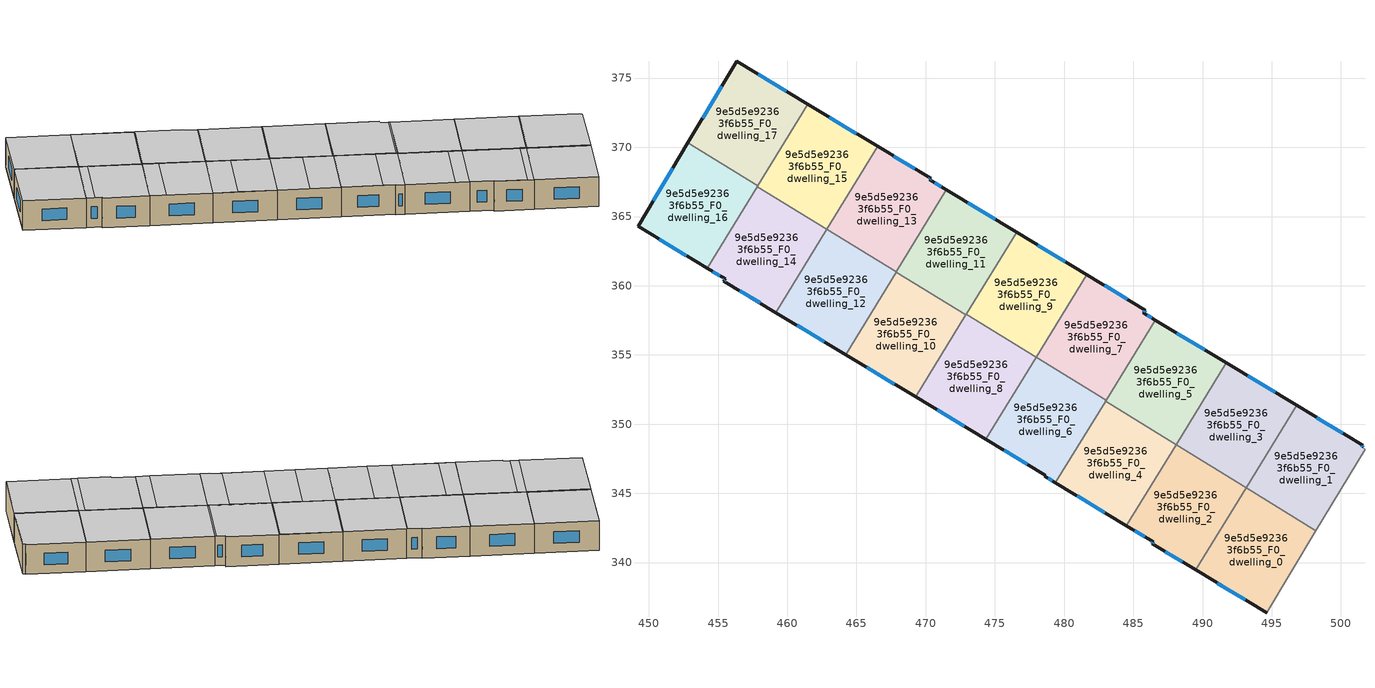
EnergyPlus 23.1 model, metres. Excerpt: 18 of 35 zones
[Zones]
9e5d5e92363f6b55_F0_dwelling_0
 floor ground (EU_floor_Construction): 498.2,342.29 494.64,336.37 489.51,339.47 493.14,345.39 z0
 wall outside (EU_wall_Construction): 489.51,339.47 494.64,336.37 z0:3
 wall to 9e5d5e92363f6b55_F0_dwelling_1 (EU_wall_Construction): 498.2,342.29 493.14,345.39 z0:3
 wall adiabatic (EU_wall_Construction): 494.64,336.37 498.2,342.29 z0:3
 wall to 9e5d5e92363f6b55_F0_dwelling_2 (EU_wall_Construction): 493.14,345.39 489.51,339.47 z0:3
 window (EU_Window_Construction): 491.08,338.52 493.08,337.31 z0.91:2.09
 ceiling to 9e5d5e92363f6b55_F1_dwelling_9 (EU_floor_Construction): 494.64,336.37 498.2,342.29 493.14,345.39 489.51,339.47 z3
9e5d5e92363f6b55_F0_dwelling_1
 floor ground (EU_floor_Construction): 501.58,348.47 501.5,348.34 501.74,348.2 498.2,342.29 493.14,345.39 496.8,351.35 z0
 wall outside (EU_wall_Construction): 501.5,348.34 501.58,348.47 496.8,351.35 z0:3
 wall adiabatic (EU_wall_Construction): 498.2,342.29 501.74,348.2 501.5,348.34 z0:3
 wall to 9e5d5e92363f6b55_F0_dwelling_3 (EU_wall_Construction): 496.8,351.35 493.16,345.42 z0:3
 wall to 9e5d5e92363f6b55_F0_dwelling_2 (EU_wall_Construction): 493.16,345.42 493.14,345.39 z0:3
 window (EU_Window_Construction): 500.12,349.35 498.25,350.47 / 501.52,348.38 501.55,348.43 z0.91:2.09
 ceiling to 9e5d5e92363f6b55_F1_dwelling_0 (EU_floor_Construction): 498.24,342.37 501.74,348.2 501.5,348.34 501.58,348.47 496.8,351.35 493.19,345.46 z3
 ceiling to 9e5d5e92363f6b55_F1_dwelling_9 (EU_floor_Construction): 498.2,342.29 498.24,342.37 493.19,345.46 493.14,345.39 z3
9e5d5e92363f6b55_F0_dwelling_10
 floor ground (EU_floor_Construction): 472.91,357.89 469.28,351.97 464.21,355.03 467.86,360.99 z0
 wall outside (EU_wall_Construction): 464.21,355.03 469.28,351.97 z0:3
 wall to 9e5d5e92363f6b55_F0_dwelling_11 (EU_wall_Construction): 472.91,357.89 467.86,360.99 z0:3
 wall to 9e5d5e92363f6b55_F0_dwelling_12 (EU_wall_Construction): 467.86,360.99 464.21,355.03 z0:3
 wall to 9e5d5e92363f6b55_F0_dwelling_8 (EU_wall_Construction): 469.28,351.97 472.91,357.89 z0:3
 window (EU_Window_Construction): 465.75,354.1 467.73,352.9 z0.91:2.09
 ceiling to 9e5d5e92363f6b55_F1_dwelling_13 (EU_floor_Construction): 469.28,351.97 472.91,357.89 469.83,359.78 466.19,353.83 z3
 ceiling to 9e5d5e92363f6b55_F1_dwelling_14 (EU_floor_Construction): 466.19,353.83 469.83,359.78 467.86,360.99 464.21,355.03 z3
9e5d5e92363f6b55_F0_dwelling_11
 floor ground (EU_floor_Construction): 476.56,363.86 472.91,357.89 467.86,360.99 471.49,366.92 z0
 wall outside (EU_wall_Construction): 476.56,363.86 471.49,366.92 z0:3
 wall to 9e5d5e92363f6b55_F0_dwelling_13 (EU_wall_Construction): 471.49,366.92 467.87,361 z0:3
 wall to 9e5d5e92363f6b55_F0_dwelling_9 (EU_wall_Construction): 472.93,357.93 476.56,363.86 z0:3
 wall to 9e5d5e92363f6b55_F0_dwelling_12 (EU_wall_Construction): 467.87,361 467.86,360.99 z0:3
 wall to 9e5d5e92363f6b55_F0_dwelling_8 (EU_wall_Construction): 472.91,357.89 472.93,357.93 z0:3
 window (EU_Window_Construction): 475.02,364.79 473.04,365.98 z0.91:2.09
 ceiling to 9e5d5e92363f6b55_F1_dwelling_5 (EU_floor_Construction): 472.83,357.94 476.48,363.9 471.49,366.92 467.86,360.99 z3
 ceiling to 9e5d5e92363f6b55_F1_dwelling_4 (EU_floor_Construction): 472.91,357.89 476.56,363.85 476.48,363.9 472.83,357.94 z3
9e5d5e92363f6b55_F0_dwelling_12
 floor ground (EU_floor_Construction): 467.87,361 464.21,355.03 459.18,358.07 462.85,364.07 z0
 wall outside (EU_wall_Construction): 459.18,358.07 464.21,355.03 z0:3
 wall to 9e5d5e92363f6b55_F0_dwelling_14 (EU_wall_Construction): 462.85,364.07 459.18,358.07 z0:3
 wall to 9e5d5e92363f6b55_F0_dwelling_13 (EU_wall_Construction): 467.87,361 462.85,364.07 z0:3
 window (EU_Window_Construction): 460.71,357.14 462.67,355.95 z0.91:2.09
 ceiling to 9e5d5e92363f6b55_F1_dwelling_14 (EU_floor_Construction): 464.21,355.03 467.86,360.99 464.17,363.25 460.5,357.26 z3
 ceiling to 9e5d5e92363f6b55_F1_dwelling_15 (EU_floor_Construction): 460.5,357.26 464.17,363.25 462.85,364.06 459.18,358.07 z3
 ceiling to 9e5d5e92363f6b55_F1_dwelling_6 (EU_floor_Construction): 467.78,361.04 467.79,361.05 462.85,364.07 462.85,364.06 z3
9e5d5e92363f6b55_F0_dwelling_13
 floor ground (EU_floor_Construction): 470.36,367.76 470.29,367.64 471.49,366.92 467.87,361 462.85,364.07 466.53,370.07 z0
 wall outside (EU_wall_Construction): 471.49,366.92 470.29,367.64 470.36,367.76 466.53,370.07 z0:3
 wall to 9e5d5e92363f6b55_F0_dwelling_15 (EU_wall_Construction): 466.53,370.07 462.85,364.07 z0:3
 window (EU_Window_Construction): 469.19,368.46 467.7,369.37 / 470.31,367.68 470.34,367.72 / 471.13,367.14 470.65,367.42 z0.91:2.09
 ceiling to 9e5d5e92363f6b55_F1_dwelling_6 (EU_floor_Construction): 467.79,361.05 471.41,366.96 470.29,367.64 470.36,367.76 466.53,370.07 462.85,364.07 z3
 ceiling to 9e5d5e92363f6b55_F1_dwelling_5 (EU_floor_Construction): 467.87,361 471.49,366.92 471.41,366.96 467.79,361.05 z3
9e5d5e92363f6b55_F0_dwelling_14
 floor ground (EU_floor_Construction): 462.85,364.07 459.18,358.07 455.42,360.33 455.51,360.49 454.23,361.26 457.84,367.14 z0
 wall outside (EU_wall_Construction): 454.23,361.26 455.51,360.49 455.42,360.33 459.18,358.07 z0:3
 wall to 9e5d5e92363f6b55_F0_dwelling_15 (EU_wall_Construction): 462.85,364.07 457.84,367.14 z0:3
 wall to 9e5d5e92363f6b55_F0_dwelling_16 (EU_wall_Construction): 457.84,367.14 454.23,361.26 z0:3
 window (EU_Window_Construction): 455.48,360.44 455.44,360.38 / 454.62,361.03 455.12,360.72 / 456.56,359.64 458.03,358.76 z0.91:2.09
 ceiling to 9e5d5e92363f6b55_F1_dwelling_15 (EU_floor_Construction): 459.18,358.07 462.85,364.06 458.54,366.7 454.94,360.83 455.51,360.49 455.42,360.33 z3
 ceiling to 9e5d5e92363f6b55_F1_dwelling_16 (EU_floor_Construction): 454.94,360.83 458.54,366.7 457.83,367.13 454.23,361.26 z3
 ceiling adiabatic (EU_roof_Construction): 462.78,364.1 462.78,364.11 457.84,367.14 457.83,367.13 z3
9e5d5e92363f6b55_F0_dwelling_15
 floor ground (EU_floor_Construction): 466.53,370.07 462.85,364.07 457.84,367.14 461.49,373.11 z0
 wall outside (EU_wall_Construction): 466.53,370.07 461.49,373.11 z0:3
 wall to 9e5d5e92363f6b55_F0_dwelling_17 (EU_wall_Construction): 461.49,373.11 457.88,367.21 z0:3
 wall to 9e5d5e92363f6b55_F0_dwelling_16 (EU_wall_Construction): 457.88,367.21 457.84,367.15 z0:3
 window (EU_Window_Construction): 465,371 463.03,372.19 z0.91:2.09
 ceiling adiabatic (EU_roof_Construction): 462.78,364.11 466.46,370.11 461.49,373.11 457.84,367.14 z3
 ceiling to 9e5d5e92363f6b55_F1_dwelling_6 (EU_floor_Construction): 462.85,364.07 466.53,370.07 466.46,370.11 462.78,364.11 z3
9e5d5e92363f6b55_F0_dwelling_16
 floor ground (EU_floor_Construction): 457.88,367.21 454.23,361.26 449.21,364.29 452.81,370.31 z0
 wall outside (EU_wall_Construction): 452.81,370.31 449.21,364.29 454.23,361.26 z0:3
 wall to 9e5d5e92363f6b55_F0_dwelling_17 (EU_wall_Construction): 457.88,367.21 452.81,370.31 z0:3
 window (EU_Window_Construction): 451.72,368.48 450.31,366.12 / 450.74,363.37 452.7,362.18 z0.91:2.09
 ceiling to 9e5d5e92363f6b55_F1_dwelling_16 (EU_floor_Construction): 454.23,361.26 457.83,367.13 452.77,370.24 449.21,364.29 z3
 ceiling to 9e5d5e92363f6b55_F1_dwelling_8 (EU_floor_Construction): 457.77,367.17 457.81,367.25 452.81,370.31 452.77,370.24 z3
9e5d5e92363f6b55_F0_dwelling_17
 floor ground (EU_floor_Construction): 461.49,373.11 457.88,367.21 452.81,370.31 456.34,376.22 z0
 wall outside (EU_wall_Construction): 461.49,373.11 456.34,376.22 452.81,370.31 z0:3
 window (EU_Window_Construction): 455.27,374.42 453.89,372.11 / 459.93,374.06 457.91,375.28 z0.91:2.09
 ceiling to 9e5d5e92363f6b55_F1_dwelling_8 (EU_floor_Construction): 457.81,367.25 461.43,373.15 456.34,376.22 452.81,370.31 z3
 ceiling adiabatic (EU_roof_Construction): 457.88,367.21 461.49,373.11 461.43,373.15 457.81,367.25 z3
9e5d5e92363f6b55_F0_dwelling_2
 floor ground (EU_floor_Construction): 493.16,345.42 489.51,339.47 486.35,341.38 486.42,341.5 484.5,342.66 488.09,348.52 z0
 wall outside (EU_wall_Construction): 484.5,342.66 486.42,341.5 486.35,341.38 489.51,339.47 z0:3
 wall to 9e5d5e92363f6b55_F0_dwelling_3 (EU_wall_Construction): 493.16,345.42 488.09,348.52 z0:3
 wall to 9e5d5e92363f6b55_F0_dwelling_4 (EU_wall_Construction): 488.09,348.52 484.5,342.66 z0:3
 window (EU_Window_Construction): 486.4,341.46 486.37,341.41 / 485.08,342.31 485.84,341.85 / 487.31,340.79 488.55,340.05 z0.91:2.09
 ceiling to 9e5d5e92363f6b55_F1_dwelling_10 (EU_floor_Construction): 488.95,339.81 492.6,345.76 488.09,348.52 484.5,342.66 486.42,341.5 486.35,341.38 z3
 ceiling to 9e5d5e92363f6b55_F1_dwelling_9 (EU_floor_Construction): 489.51,339.47 493.16,345.42 492.6,345.76 488.95,339.81 z3
9e5d5e92363f6b55_F0_dwelling_3
 floor ground (EU_floor_Construction): 496.8,351.35 493.16,345.42 488.09,348.52 491.71,354.42 z0
 wall outside (EU_wall_Construction): 496.8,351.35 491.71,354.42 z0:3
 wall to 9e5d5e92363f6b55_F0_dwelling_5 (EU_wall_Construction): 491.71,354.42 488.09,348.53 z0:3
 window (EU_Window_Construction): 495.25,352.29 493.26,353.49 z0.91:2.09
 ceiling to 9e5d5e92363f6b55_F1_dwelling_1 (EU_floor_Construction): 493.12,345.5 496.73,351.39 491.71,354.42 488.12,348.57 z3
 ceiling to 9e5d5e92363f6b55_F1_dwelling_0 (EU_floor_Construction): 493.19,345.46 496.8,351.35 496.73,351.39 493.12,345.5 z3
 ceiling to 9e5d5e92363f6b55_F1_dwelling_10 (EU_floor_Construction): 492.6,345.76 492.63,345.81 488.12,348.57 488.09,348.53 z3
 ceiling to 9e5d5e92363f6b55_F1_dwelling_9 (EU_floor_Construction): 493.16,345.42 493.19,345.46 492.63,345.81 492.6,345.76 z3
9e5d5e92363f6b55_F0_dwelling_4
 floor ground (EU_floor_Construction): 488.09,348.53 484.5,342.66 479.37,345.76 482.99,351.65 z0
 wall outside (EU_wall_Construction): 479.37,345.76 484.5,342.66 z0:3
 wall to 9e5d5e92363f6b55_F0_dwelling_5 (EU_wall_Construction): 488.09,348.53 482.99,351.65 z0:3
 wall to 9e5d5e92363f6b55_F0_dwelling_6 (EU_wall_Construction): 482.99,351.65 479.37,345.76 z0:3
 window (EU_Window_Construction): 480.93,344.81 482.94,343.6 z0.91:2.09
 ceiling to 9e5d5e92363f6b55_F1_dwelling_11 (EU_floor_Construction): 483.33,343.37 486.93,349.24 482.99,351.65 479.37,345.76 z3
 ceiling to 9e5d5e92363f6b55_F1_dwelling_10 (EU_floor_Construction): 484.5,342.66 488.09,348.53 486.93,349.24 483.33,343.37 z3
9e5d5e92363f6b55_F0_dwelling_5
 floor ground (EU_floor_Construction): 491.71,354.42 488.09,348.53 482.99,351.65 486.58,357.52 z0
 wall outside (EU_wall_Construction): 491.71,354.42 486.58,357.52 z0:3
 wall to 9e5d5e92363f6b55_F0_dwelling_7 (EU_wall_Construction): 486.58,357.52 483.04,351.74 z0:3
 wall to 9e5d5e92363f6b55_F0_dwelling_6 (EU_wall_Construction): 483.04,351.74 482.99,351.65 z0:3
 window (EU_Window_Construction): 490.15,355.37 488.14,356.58 z0.91:2.09
 ceiling to 9e5d5e92363f6b55_F1_dwelling_2 (EU_floor_Construction): 488.01,348.64 491.6,354.49 486.58,357.52 483.02,351.7 z3
 ceiling to 9e5d5e92363f6b55_F1_dwelling_1 (EU_floor_Construction): 488.12,348.57 491.71,354.42 491.6,354.49 488.01,348.64 z3
 ceiling to 9e5d5e92363f6b55_F1_dwelling_11 (EU_floor_Construction): 486.93,349.24 486.96,349.28 483.02,351.7 482.99,351.65 z3
 ceiling to 9e5d5e92363f6b55_F1_dwelling_10 (EU_floor_Construction): 488.09,348.53 488.12,348.57 486.96,349.28 486.93,349.24 z3
9e5d5e92363f6b55_F0_dwelling_6
 floor ground (EU_floor_Construction): 483.04,351.74 479.37,345.76 478.6,346.22 478.65,346.3 474.35,348.91 477.98,354.84 z0
 wall outside (EU_wall_Construction): 474.35,348.91 478.65,346.3 478.6,346.22 479.37,345.76 z0:3
 wall to 9e5d5e92363f6b55_F0_dwelling_7 (EU_wall_Construction): 483.04,351.74 477.98,354.84 z0:3
 wall to 9e5d5e92363f6b55_F0_dwelling_9 (EU_wall_Construction): 477.98,354.84 474.35,348.91 z0:3
 window (EU_Window_Construction): 475.66,348.11 477.34,347.1 / 478.84,346.08 479.14,345.9 z0.91:2.09
 ceiling to 9e5d5e92363f6b55_F1_dwelling_12 (EU_floor_Construction): 477.66,346.91 481.26,352.78 477.96,354.8 474.35,348.91 z3
 ceiling to 9e5d5e92363f6b55_F1_dwelling_11 (EU_floor_Construction): 479.37,345.76 483.02,351.7 481.26,352.78 477.66,346.91 478.65,346.3 478.6,346.22 z3
 ceiling adiabatic (EU_roof_Construction): 482.87,351.79 482.89,351.83 477.98,354.84 477.96,354.8 z3
9e5d5e92363f6b55_F0_dwelling_7
 floor ground (EU_floor_Construction): 485.86,358.24 485.73,358.03 486.58,357.52 483.04,351.74 477.98,354.84 481.63,360.79 z0
 wall outside (EU_wall_Construction): 486.58,357.52 485.73,358.03 485.86,358.24 481.63,360.79 z0:3
 wall to 9e5d5e92363f6b55_F0_dwelling_9 (EU_wall_Construction): 481.63,360.79 477.99,354.84 z0:3
 window (EU_Window_Construction): 485.77,358.09 485.82,358.18 / 486.32,357.67 485.99,357.87 / 484.57,359.02 482.92,360.02 z0.91:2.09
 ceiling to 9e5d5e92363f6b55_F1_dwelling_3 (EU_floor_Construction): 482.89,351.83 486.43,357.61 485.73,358.03 485.86,358.24 481.63,360.79 477.98,354.84 z3
 ceiling to 9e5d5e92363f6b55_F1_dwelling_2 (EU_floor_Construction): 483.04,351.74 486.58,357.52 486.43,357.61 482.89,351.83 z3
9e5d5e92363f6b55_F0_dwelling_8
 floor ground (EU_floor_Construction): 477.98,354.83 474.35,348.91 469.28,351.97 472.93,357.93 z0
 wall outside (EU_wall_Construction): 469.28,351.97 474.35,348.91 z0:3
 wall to 9e5d5e92363f6b55_F0_dwelling_9 (EU_wall_Construction): 474.35,348.91 477.98,354.83 472.93,357.93 z0:3
 window (EU_Window_Construction): 470.82,351.03 472.8,349.84 z0.91:2.09
 ceiling to 9e5d5e92363f6b55_F1_dwelling_12 (EU_floor_Construction): 474.35,348.91 477.96,354.8 475.53,356.29 471.9,350.38 z3
 ceiling adiabatic (EU_roof_Construction): 477.96,354.8 477.98,354.83 472.93,357.93 469.28,351.97 471.9,350.38 475.53,356.29 z3
9e5d5e92363f6b55_F0_dwelling_9
 floor ground (EU_floor_Construction): 481.63,360.79 477.98,354.83 472.93,357.93 476.56,363.86 z0
 wall outside (EU_wall_Construction): 481.63,360.79 476.56,363.86 z0:3
 window (EU_Window_Construction): 480.09,361.73 478.11,362.92 z0.91:2.09
 ceiling to 9e5d5e92363f6b55_F1_dwelling_4 (EU_floor_Construction): 477.87,354.9 481.52,360.86 476.56,363.85 472.93,357.93 z3
 ceiling to 9e5d5e92363f6b55_F1_dwelling_3 (EU_floor_Construction): 477.98,354.83 481.63,360.79 481.52,360.86 477.87,354.9 z3
[Building]
EU S2 Campaign: North Axis=0; Terrain=City; Solar Distribution=FullExterior
[Site:Location]
Montreal-Trudeau.Intl.AP: Latitude=45.4667; Longitude=-73.75; Time Zone=-5; Elevation=36
[SizingPeriod:WeatherFileDays]
AnnualSizingPeriod: Begin Month=1; Begin Day of Month=1; End Month=12; End Day of Month=31; Day of Week for Start Day=Monday; Use Weather File Daylight Saving Period=No; Use Weather File Rain and Snow Indicators=No
[MATERIAL]
EU_InternalMass_Material: Roughness=MediumRough; Thickness=0.1; Conductivity=1; Density=1800; Specific Heat=900; Thermal Absorptance=0.9; Solar Absorptance=0.7; Visible Absorptance=0.7
[MATERIAL:NOMASS] Roughness=MediumRough; Thermal Absorptance=0.9; Solar Absorptance=0.7; Visible Absorptance=0.7
Name | Thermal Resistance
EU_wall_NoMass | 3.1211
EU_roof_NoMass | 6.04338
EU_floor_NoMass | 2.09101
[WINDOWMATERIAL:SIMPLEGLAZINGSYSTEM]
EU_Window_SimpleGlazing: UFactor=2.58973; Solar Heat Gain Coefficient=0.7; Visible Transmittance=0.7
[CONSTRUCTION]
EU_wall_Construction: EU_wall_NoMass
EU_roof_Construction: EU_roof_NoMass
EU_floor_Construction: EU_floor_NoMass
EU_Window_Construction: EU_Window_SimpleGlazing
EU_InternalMass_Construction: EU_InternalMass_Material
[ZONE] Type=1; Multiplier=1; Ceiling Height=autocalculate; Floor Area=autocalculate; Part of Total Floor Area=Yes
Name | Volume
9e5d5e92363f6b55_F0_dwelling_0 | 123.857
9e5d5e92363f6b55_F0_dwelling_1; 9e5d5e92363f6b55_F0_dwelling_17 | 123.852
9e5d5e92363f6b55_F0_dwelling_10 | 123.842
9e5d5e92363f6b55_F0_dwelling_11 | 123.866
9e5d5e92363f6b55_F0_dwelling_12 | 123.854
9e5d5e92363f6b55_F0_dwelling_13; 9e5d5e92363f6b55_F0_dwelling_6 | 123.85
9e5d5e92363f6b55_F0_dwelling_14 | 123.863
9e5d5e92363f6b55_F0_dwelling_15 | 123.872
9e5d5e92363f6b55_F0_dwelling_16; 9e5d5e92363f6b55_F0_dwelling_2 | 123.858
9e5d5e92363f6b55_F0_dwelling_3 | 123.837
9e5d5e92363f6b55_F0_dwelling_4 | 123.86
9e5d5e92363f6b55_F0_dwelling_5 | 123.847
9e5d5e92363f6b55_F0_dwelling_7 | 123.864
9e5d5e92363f6b55_F0_dwelling_8 | 123.839
9e5d5e92363f6b55_F0_dwelling_9 | 123.855
[INTERNALMASS] Construction=EU_InternalMass_Construction
Name | Zone or ZoneList | Surface Area
9e5d5e92363f6b55_F0_dwelling_0_EU_InternalMass | 9e5d5e92363f6b55_F0_dwelling_0 | 41.2867
9e5d5e92363f6b55_F0_dwelling_1_EU_InternalMass | 9e5d5e92363f6b55_F0_dwelling_1 | 41.2839
9e5d5e92363f6b55_F0_dwelling_2_EU_InternalMass | 9e5d5e92363f6b55_F0_dwelling_2 | 41.2869
9e5d5e92363f6b55_F0_dwelling_3_EU_InternalMass | 9e5d5e92363f6b55_F0_dwelling_3 | 41.2796
9e5d5e92363f6b55_F0_dwelling_4_EU_InternalMass | 9e5d5e92363f6b55_F0_dwelling_4 | 41.2868
9e5d5e92363f6b55_F0_dwelling_5_EU_InternalMass | 9e5d5e92363f6b55_F0_dwelling_5 | 41.2838
9e5d5e92363f6b55_F0_dwelling_6_EU_InternalMass | 9e5d5e92363f6b55_F0_dwelling_6 | 41.283
9e5d5e92363f6b55_F0_dwelling_7_EU_InternalMass | 9e5d5e92363f6b55_F0_dwelling_7 | 41.2873
9e5d5e92363f6b55_F0_dwelling_8_EU_InternalMass | 9e5d5e92363f6b55_F0_dwelling_8 | 41.2808
9e5d5e92363f6b55_F0_dwelling_9_EU_InternalMass | 9e5d5e92363f6b55_F0_dwelling_9 | 41.2882
9e5d5e92363f6b55_F0_dwelling_10_EU_InternalMass | 9e5d5e92363f6b55_F0_dwelling_10 | 41.281
9e5d5e92363f6b55_F0_dwelling_11_EU_InternalMass | 9e5d5e92363f6b55_F0_dwelling_11 | 41.2878
9e5d5e92363f6b55_F0_dwelling_12_EU_InternalMass | 9e5d5e92363f6b55_F0_dwelling_12 | 41.2858
9e5d5e92363f6b55_F0_dwelling_13_EU_InternalMass | 9e5d5e92363f6b55_F0_dwelling_13 | 41.2831
9e5d5e92363f6b55_F0_dwelling_14_EU_InternalMass | 9e5d5e92363f6b55_F0_dwelling_14 | 41.2866
9e5d5e92363f6b55_F0_dwelling_15_EU_InternalMass | 9e5d5e92363f6b55_F0_dwelling_15 | 41.2885
9e5d5e92363f6b55_F0_dwelling_16_EU_InternalMass | 9e5d5e92363f6b55_F0_dwelling_16 | 41.2858
9e5d5e92363f6b55_F0_dwelling_17_EU_InternalMass | 9e5d5e92363f6b55_F0_dwelling_17 | 41.2826
[OTHEREQUIPMENT] Fuel Type=Electricity; Design Level Calculation Method=Watts/Area; Power per Zone Floor Area=1; Fraction Latent=0; Fraction Radiant=0; Fraction Lost=0; Carbon Dioxide Generation Rate=0; EndUse Subcategory=EU_Step8_InternalGains
Name | Zone or ZoneList or Space or SpaceList | Schedule
EU_Step8_InternalGain_9e5d5e92363f6b55_F0_dwelling_0_f000 | 9e5d5e92363f6b55_F0_dwelling_0 | EU_Step8_GainSchedule_9e5d5e92363f6b55_F0_dwelling_0_f000
EU_Step8_InternalGain_9e5d5e92363f6b55_F0_dwelling_1_f000 | 9e5d5e92363f6b55_F0_dwelling_1 | EU_Step8_GainSchedule_9e5d5e92363f6b55_F0_dwelling_1_f000
EU_Step8_InternalGain_9e5d5e92363f6b55_F0_dwelling_2_f000 | 9e5d5e92363f6b55_F0_dwelling_2 | EU_Step8_GainSchedule_9e5d5e92363f6b55_F0_dwelling_2_f000
EU_Step8_InternalGain_9e5d5e92363f6b55_F0_dwelling_3_f000 | 9e5d5e92363f6b55_F0_dwelling_3 | EU_Step8_GainSchedule_9e5d5e92363f6b55_F0_dwelling_3_f000
EU_Step8_InternalGain_9e5d5e92363f6b55_F0_dwelling_4_f000 | 9e5d5e92363f6b55_F0_dwelling_4 | EU_Step8_GainSchedule_9e5d5e92363f6b55_F0_dwelling_4_f000
EU_Step8_InternalGain_9e5d5e92363f6b55_F0_dwelling_5_f000 | 9e5d5e92363f6b55_F0_dwelling_5 | EU_Step8_GainSchedule_9e5d5e92363f6b55_F0_dwelling_5_f000
EU_Step8_InternalGain_9e5d5e92363f6b55_F0_dwelling_6_f000 | 9e5d5e92363f6b55_F0_dwelling_6 | EU_Step8_GainSchedule_9e5d5e92363f6b55_F0_dwelling_6_f000
EU_Step8_InternalGain_9e5d5e92363f6b55_F0_dwelling_7_f000 | 9e5d5e92363f6b55_F0_dwelling_7 | EU_Step8_GainSchedule_9e5d5e92363f6b55_F0_dwelling_7_f000
EU_Step8_InternalGain_9e5d5e92363f6b55_F0_dwelling_8_f000 | 9e5d5e92363f6b55_F0_dwelling_8 | EU_Step8_GainSchedule_9e5d5e92363f6b55_F0_dwelling_8_f000
EU_Step8_InternalGain_9e5d5e92363f6b55_F0_dwelling_9_f000 | 9e5d5e92363f6b55_F0_dwelling_9 | EU_Step8_GainSchedule_9e5d5e92363f6b55_F0_dwelling_9_f000
EU_Step8_InternalGain_9e5d5e92363f6b55_F0_dwelling_10_f000 | 9e5d5e92363f6b55_F0_dwelling_10 | EU_Step8_GainSchedule_9e5d5e92363f6b55_F0_dwelling_10_f000
EU_Step8_InternalGain_9e5d5e92363f6b55_F0_dwelling_11_f000 | 9e5d5e92363f6b55_F0_dwelling_11 | EU_Step8_GainSchedule_9e5d5e92363f6b55_F0_dwelling_11_f000
EU_Step8_InternalGain_9e5d5e92363f6b55_F0_dwelling_12_f000 | 9e5d5e92363f6b55_F0_dwelling_12 | EU_Step8_GainSchedule_9e5d5e92363f6b55_F0_dwelling_12_f000
EU_Step8_InternalGain_9e5d5e92363f6b55_F0_dwelling_13_f000 | 9e5d5e92363f6b55_F0_dwelling_13 | EU_Step8_GainSchedule_9e5d5e92363f6b55_F0_dwelling_13_f000
EU_Step8_InternalGain_9e5d5e92363f6b55_F0_dwelling_14_f000 | 9e5d5e92363f6b55_F0_dwelling_14 | EU_Step8_GainSchedule_9e5d5e92363f6b55_F0_dwelling_14_f000
EU_Step8_InternalGain_9e5d5e92363f6b55_F0_dwelling_15_f000 | 9e5d5e92363f6b55_F0_dwelling_15 | EU_Step8_GainSchedule_9e5d5e92363f6b55_F0_dwelling_15_f000
EU_Step8_InternalGain_9e5d5e92363f6b55_F0_dwelling_16_f000 | 9e5d5e92363f6b55_F0_dwelling_16 | EU_Step8_GainSchedule_9e5d5e92363f6b55_F0_dwelling_16_f000
EU_Step8_InternalGain_9e5d5e92363f6b55_F0_dwelling_17_f000 | 9e5d5e92363f6b55_F0_dwelling_17 | EU_Step8_GainSchedule_9e5d5e92363f6b55_F0_dwelling_17_f000
[ZONEVENTILATION:DESIGNFLOWRATE] Schedule=EU_AlwaysOn; Design Flow Rate Calculation Method=AirChanges/Hour; Air Changes per Hour=0.571195; Ventilation Type=Natural; Fan Pressure Rise=0; Fan Total Efficiency=1; Constant Term Coefficient=1; Temperature Term Coefficient=0; Velocity Term Coefficient=0; Velocity Squared Term Coefficient=0; Minimum Indoor Temperature=-100; Maximum Indoor Temperature=100; Delta Temperature=-100; Minimum Outdoor Temperature=-100; Maximum Outdoor Temperature=100; Maximum Wind Speed=40
Name | Zone or ZoneList or Space or SpaceList
EU_ConstantAir_9e5d5e92363f6b55_F0_dwelling_0 | 9e5d5e92363f6b55_F0_dwelling_0
EU_ConstantAir_9e5d5e92363f6b55_F0_dwelling_1 | 9e5d5e92363f6b55_F0_dwelling_1
EU_ConstantAir_9e5d5e92363f6b55_F0_dwelling_2 | 9e5d5e92363f6b55_F0_dwelling_2
EU_ConstantAir_9e5d5e92363f6b55_F0_dwelling_3 | 9e5d5e92363f6b55_F0_dwelling_3
EU_ConstantAir_9e5d5e92363f6b55_F0_dwelling_4 | 9e5d5e92363f6b55_F0_dwelling_4
EU_ConstantAir_9e5d5e92363f6b55_F0_dwelling_5 | 9e5d5e92363f6b55_F0_dwelling_5
EU_ConstantAir_9e5d5e92363f6b55_F0_dwelling_6 | 9e5d5e92363f6b55_F0_dwelling_6
EU_ConstantAir_9e5d5e92363f6b55_F0_dwelling_7 | 9e5d5e92363f6b55_F0_dwelling_7
EU_ConstantAir_9e5d5e92363f6b55_F0_dwelling_8 | 9e5d5e92363f6b55_F0_dwelling_8
EU_ConstantAir_9e5d5e92363f6b55_F0_dwelling_9 | 9e5d5e92363f6b55_F0_dwelling_9
EU_ConstantAir_9e5d5e92363f6b55_F0_dwelling_10 | 9e5d5e92363f6b55_F0_dwelling_10
EU_ConstantAir_9e5d5e92363f6b55_F0_dwelling_11 | 9e5d5e92363f6b55_F0_dwelling_11
EU_ConstantAir_9e5d5e92363f6b55_F0_dwelling_12 | 9e5d5e92363f6b55_F0_dwelling_12
EU_ConstantAir_9e5d5e92363f6b55_F0_dwelling_13 | 9e5d5e92363f6b55_F0_dwelling_13
EU_ConstantAir_9e5d5e92363f6b55_F0_dwelling_14 | 9e5d5e92363f6b55_F0_dwelling_14
EU_ConstantAir_9e5d5e92363f6b55_F0_dwelling_15 | 9e5d5e92363f6b55_F0_dwelling_15
EU_ConstantAir_9e5d5e92363f6b55_F0_dwelling_16 | 9e5d5e92363f6b55_F0_dwelling_16
EU_ConstantAir_9e5d5e92363f6b55_F0_dwelling_17 | 9e5d5e92363f6b55_F0_dwelling_17
[HVACTEMPLATE:THERMOSTAT] Constant Heating Setpoint=20; Constant Cooling Setpoint=50
EU_HeatOnly_9e5d5e92363f6b55_F0_dwelling_0; EU_HeatOnly_9e5d5e92363f6b55_F0_dwelling_1; EU_HeatOnly_9e5d5e92363f6b55_F0_dwelling_2; EU_HeatOnly_9e5d5e92363f6b55_F0_dwelling_3; EU_HeatOnly_9e5d5e92363f6b55_F0_dwelling_4; EU_HeatOnly_9e5d5e92363f6b55_F0_dwelling_5; EU_HeatOnly_9e5d5e92363f6b55_F0_dwelling_6; EU_HeatOnly_9e5d5e92363f6b55_F0_dwelling_7; EU_HeatOnly_9e5d5e92363f6b55_F0_dwelling_8; EU_HeatOnly_9e5d5e92363f6b55_F0_dwelling_9; EU_HeatOnly_9e5d5e92363f6b55_F0_dwelling_10; EU_HeatOnly_9e5d5e92363f6b55_F0_dwelling_11; EU_HeatOnly_9e5d5e92363f6b55_F0_dwelling_12; EU_HeatOnly_9e5d5e92363f6b55_F0_dwelling_13; EU_HeatOnly_9e5d5e92363f6b55_F0_dwelling_14; EU_HeatOnly_9e5d5e92363f6b55_F0_dwelling_15; EU_HeatOnly_9e5d5e92363f6b55_F0_dwelling_16; EU_HeatOnly_9e5d5e92363f6b55_F0_dwelling_17; EU_HeatOnly_9e5d5e92363f6b55_F1_dwelling_0; EU_HeatOnly_9e5d5e92363f6b55_F1_dwelling_1; EU_HeatOnly_9e5d5e92363f6b55_F1_dwelling_2; EU_HeatOnly_9e5d5e92363f6b55_F1_dwelling_3; EU_HeatOnly_9e5d5e92363f6b55_F1_dwelling_4; EU_HeatOnly_9e5d5e92363f6b55_F1_dwelling_5; EU_HeatOnly_9e5d5e92363f6b55_F1_dwelling_6; EU_HeatOnly_9e5d5e92363f6b55_F1_dwelling_7; EU_HeatOnly_9e5d5e92363f6b55_F1_dwelling_8; EU_HeatOnly_9e5d5e92363f6b55_F1_dwelling_9; EU_HeatOnly_9e5d5e92363f6b55_F1_dwelling_10; EU_HeatOnly_9e5d5e92363f6b55_F1_dwelling_11; EU_HeatOnly_9e5d5e92363f6b55_F1_dwelling_12; EU_HeatOnly_9e5d5e92363f6b55_F1_dwelling_13; EU_HeatOnly_9e5d5e92363f6b55_F1_dwelling_14; EU_HeatOnly_9e5d5e92363f6b55_F1_dwelling_15; EU_HeatOnly_9e5d5e92363f6b55_F1_dwelling_16
[HVACTEMPLATE:ZONE:IDEALLOADSAIRSYSTEM] System Availability Schedule=EU_AlwaysOn; Maximum Heating Supply Air Temperature=50; Minimum Cooling Supply Air Temperature=13; Maximum Heating Supply Air Humidity Ratio=0.0156; Minimum Cooling Supply Air Humidity Ratio=0.0077; Heating Limit=NoLimit; Cooling Limit=NoLimit; Heating Availability Schedule=EU_AlwaysOn; Cooling Availability Schedule=EU_CoolingOff; Dehumidification Control Type=ConstantSensibleHeatRatio; Cooling Sensible Heat Ratio=0.7; Dehumidification Setpoint=60; Humidification Control Type=None; Humidification Setpoint=30; Outdoor Air Method=None; Outdoor Air Flow Rate per Person=0.00944; Outdoor Air Flow Rate per Zone Floor Area=0; Outdoor Air Flow Rate per Zone=0; Demand Controlled Ventilation Type=None; Outdoor Air Economizer Type=NoEconomizer; Heat Recovery Type=None; Sensible Heat Recovery Effectiveness=0.7; Latent Heat Recovery Effectiveness=0.65
Name | Template Thermostat
9e5d5e92363f6b55_F0_dwelling_0 | EU_HeatOnly_9e5d5e92363f6b55_F0_dwelling_0
9e5d5e92363f6b55_F0_dwelling_1 | EU_HeatOnly_9e5d5e92363f6b55_F0_dwelling_1
9e5d5e92363f6b55_F0_dwelling_2 | EU_HeatOnly_9e5d5e92363f6b55_F0_dwelling_2
9e5d5e92363f6b55_F0_dwelling_3 | EU_HeatOnly_9e5d5e92363f6b55_F0_dwelling_3
9e5d5e92363f6b55_F0_dwelling_4 | EU_HeatOnly_9e5d5e92363f6b55_F0_dwelling_4
9e5d5e92363f6b55_F0_dwelling_5 | EU_HeatOnly_9e5d5e92363f6b55_F0_dwelling_5
9e5d5e92363f6b55_F0_dwelling_6 | EU_HeatOnly_9e5d5e92363f6b55_F0_dwelling_6
9e5d5e92363f6b55_F0_dwelling_7 | EU_HeatOnly_9e5d5e92363f6b55_F0_dwelling_7
9e5d5e92363f6b55_F0_dwelling_8 | EU_HeatOnly_9e5d5e92363f6b55_F0_dwelling_8
9e5d5e92363f6b55_F0_dwelling_9 | EU_HeatOnly_9e5d5e92363f6b55_F0_dwelling_9
9e5d5e92363f6b55_F0_dwelling_10 | EU_HeatOnly_9e5d5e92363f6b55_F0_dwelling_10
9e5d5e92363f6b55_F0_dwelling_11 | EU_HeatOnly_9e5d5e92363f6b55_F0_dwelling_11
9e5d5e92363f6b55_F0_dwelling_12 | EU_HeatOnly_9e5d5e92363f6b55_F0_dwelling_12
9e5d5e92363f6b55_F0_dwelling_13 | EU_HeatOnly_9e5d5e92363f6b55_F0_dwelling_13
9e5d5e92363f6b55_F0_dwelling_14 | EU_HeatOnly_9e5d5e92363f6b55_F0_dwelling_14
9e5d5e92363f6b55_F0_dwelling_15 | EU_HeatOnly_9e5d5e92363f6b55_F0_dwelling_15
9e5d5e92363f6b55_F0_dwelling_16 | EU_HeatOnly_9e5d5e92363f6b55_F0_dwelling_16
9e5d5e92363f6b55_F0_dwelling_17 | EU_HeatOnly_9e5d5e92363f6b55_F0_dwelling_17
[SIZING:ZONE] Zone Cooling Design Supply Air Temperature Input Method=SupplyAirTemperature; Zone Cooling Design Supply Air Temperature=13; Zone Heating Design Supply Air Temperature Input Method=SupplyAirTemperature; Zone Heating Design Supply Air Temperature=50; Zone Cooling Design Supply Air Humidity Ratio=0.008; Zone Heating Design Supply Air Humidity Ratio=0.008; Cooling Design Air Flow Method=DesignDay; Cooling Design Air Flow Rate=0; Cooling Minimum Air Flow per Zone Floor Area=0.000762; Cooling Minimum Air Flow=0; Cooling Minimum Air Flow Fraction=0.2; Heating Design Air Flow Method=DesignDay; Heating Design Air Flow Rate=0; Heating Maximum Air Flow per Zone Floor Area=0.002032; Heating Maximum Air Flow=0.141576; Heating Maximum Air Flow Fraction=0.3; Account for Dedicated Outdoor Air System=No; Dedicated Outdoor Air System Control Strategy=NeutralSupplyAir; Dedicated Outdoor Air Low Setpoint Temperature for Design=autosize; Dedicated Outdoor Air High Setpoint Temperature for Design=autosize; Zone Load Sizing Method=Sensible Load Only No Latent Load; Zone Latent Cooling Design Supply Air Humidity Ratio Input Method=HumidityRatioDifference; Zone Cooling Design Supply Air Humidity Ratio Difference=0.005; Zone Latent Heating Design Supply Air Humidity Ratio Input Method=HumidityRatioDifference; Zone Humidification Design Supply Air Humidity Ratio Difference=0.005
9e5d5e92363f6b55_F0_dwelling_0; 9e5d5e92363f6b55_F0_dwelling_1; 9e5d5e92363f6b55_F0_dwelling_2; 9e5d5e92363f6b55_F0_dwelling_3; 9e5d5e92363f6b55_F0_dwelling_4; 9e5d5e92363f6b55_F0_dwelling_5; 9e5d5e92363f6b55_F0_dwelling_6; 9e5d5e92363f6b55_F0_dwelling_7; 9e5d5e92363f6b55_F0_dwelling_8; 9e5d5e92363f6b55_F0_dwelling_9; 9e5d5e92363f6b55_F0_dwelling_10; 9e5d5e92363f6b55_F0_dwelling_11; 9e5d5e92363f6b55_F0_dwelling_12; 9e5d5e92363f6b55_F0_dwelling_13; 9e5d5e92363f6b55_F0_dwelling_14; 9e5d5e92363f6b55_F0_dwelling_15; 9e5d5e92363f6b55_F0_dwelling_16; 9e5d5e92363f6b55_F0_dwelling_17
[SCHEDULE:CONSTANT]
Name | Hourly Value
EU_AlwaysOn | 1
EU_CoolingOff | 0
[SCHEDULE:FILE] Column Number=1; Rows to Skip at Top=0; Number of Hours of Data=8760; Column Separator=Comma; Interpolate to Timestep=No; Minutes per Item=60; Adjust Schedule for Daylight Savings=Yes
Name | File
EU_Step8_GainSchedule_9e5d5e92363f6b55_F0_dwelling_0_f000 | ../../schedules/9e5d5e92363f6b55/9e5d5e92363f6b55_F0_dwelling_0_f000_gain.csv
EU_Step8_GainSchedule_9e5d5e92363f6b55_F0_dwelling_1_f000 | ../../schedules/9e5d5e92363f6b55/9e5d5e92363f6b55_F0_dwelling_1_f000_gain.csv
EU_Step8_GainSchedule_9e5d5e92363f6b55_F0_dwelling_2_f000 | ../../schedules/9e5d5e92363f6b55/9e5d5e92363f6b55_F0_dwelling_2_f000_gain.csv
EU_Step8_GainSchedule_9e5d5e92363f6b55_F0_dwelling_3_f000 | ../../schedules/9e5d5e92363f6b55/9e5d5e92363f6b55_F0_dwelling_3_f000_gain.csv
EU_Step8_GainSchedule_9e5d5e92363f6b55_F0_dwelling_4_f000 | ../../schedules/9e5d5e92363f6b55/9e5d5e92363f6b55_F0_dwelling_4_f000_gain.csv
EU_Step8_GainSchedule_9e5d5e92363f6b55_F0_dwelling_5_f000 | ../../schedules/9e5d5e92363f6b55/9e5d5e92363f6b55_F0_dwelling_5_f000_gain.csv
EU_Step8_GainSchedule_9e5d5e92363f6b55_F0_dwelling_6_f000 | ../../schedules/9e5d5e92363f6b55/9e5d5e92363f6b55_F0_dwelling_6_f000_gain.csv
EU_Step8_GainSchedule_9e5d5e92363f6b55_F0_dwelling_7_f000 | ../../schedules/9e5d5e92363f6b55/9e5d5e92363f6b55_F0_dwelling_7_f000_gain.csv
EU_Step8_GainSchedule_9e5d5e92363f6b55_F0_dwelling_8_f000 | ../../schedules/9e5d5e92363f6b55/9e5d5e92363f6b55_F0_dwelling_8_f000_gain.csv
EU_Step8_GainSchedule_9e5d5e92363f6b55_F0_dwelling_9_f000 | ../../schedules/9e5d5e92363f6b55/9e5d5e92363f6b55_F0_dwelling_9_f000_gain.csv
EU_Step8_GainSchedule_9e5d5e92363f6b55_F0_dwelling_10_f000 | ../../schedules/9e5d5e92363f6b55/9e5d5e92363f6b55_F0_dwelling_10_f000_gain.csv
EU_Step8_GainSchedule_9e5d5e92363f6b55_F0_dwelling_11_f000 | ../../schedules/9e5d5e92363f6b55/9e5d5e92363f6b55_F0_dwelling_11_f000_gain.csv
EU_Step8_GainSchedule_9e5d5e92363f6b55_F0_dwelling_12_f000 | ../../schedules/9e5d5e92363f6b55/9e5d5e92363f6b55_F0_dwelling_12_f000_gain.csv
EU_Step8_GainSchedule_9e5d5e92363f6b55_F0_dwelling_13_f000 | ../../schedules/9e5d5e92363f6b55/9e5d5e92363f6b55_F0_dwelling_13_f000_gain.csv
EU_Step8_GainSchedule_9e5d5e92363f6b55_F0_dwelling_14_f000 | ../../schedules/9e5d5e92363f6b55/9e5d5e92363f6b55_F0_dwelling_14_f000_gain.csv
EU_Step8_GainSchedule_9e5d5e92363f6b55_F0_dwelling_15_f000 | ../../schedules/9e5d5e92363f6b55/9e5d5e92363f6b55_F0_dwelling_15_f000_gain.csv
EU_Step8_GainSchedule_9e5d5e92363f6b55_F0_dwelling_16_f000 | ../../schedules/9e5d5e92363f6b55/9e5d5e92363f6b55_F0_dwelling_16_f000_gain.csv
EU_Step8_GainSchedule_9e5d5e92363f6b55_F0_dwelling_17_f000 | ../../schedules/9e5d5e92363f6b55/9e5d5e92363f6b55_F0_dwelling_17_f000_gain.csv
